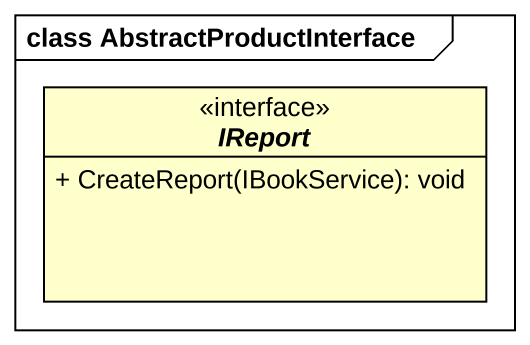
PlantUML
@startuml
mainframe class AbstractProductInterface
hide circle
hide empty members
skinparam classAttributeIconSize 0
interface IReport <<interface>> {
  + CreateReport(IBookService): void
}
@enduml
